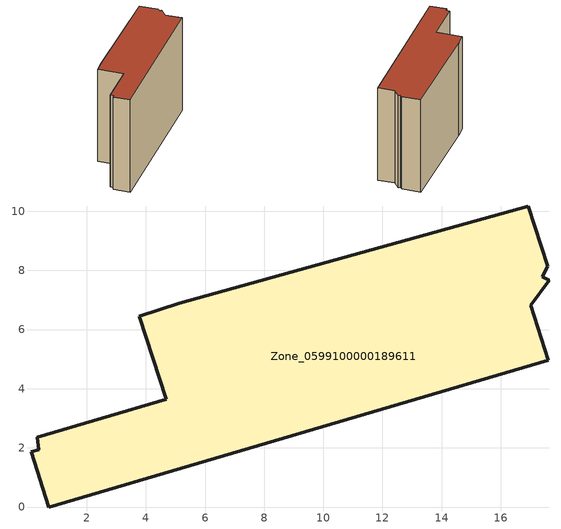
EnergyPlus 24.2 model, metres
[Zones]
Zone_0599100000189611
 floor ground (C_G): 4.69,3.65 3.78,6.46 5.13,6.89 16.92,10.18 17.59,8.15 17.39,7.79 17.64,7.67 17.01,6.82 17.6,4.96 0.72,0 0.13,1.88 0.38,1.93 0.32,2.36 z0
 wall outside (C_F): 17.6,4.96 17.01,6.82 17.64,7.67 17.39,7.79 17.59,8.15 16.92,10.18 5.13,6.89 3.78,6.46 4.69,3.65 0.32,2.36 0.38,1.93 0.13,1.88 0.72,0 17.6,4.96 z0:11.68
 roof outside (C_R): 0.38,1.93 0.13,1.88 0.72,0 17.6,4.96 17.01,6.82 17.64,7.67 17.39,7.79 17.59,8.15 16.92,10.18 5.13,6.89 3.78,6.46 4.69,3.65 0.32,2.36 z11.68
[BUILDING]
Pand.0599100000189611: North Axis=0; Terrain=City; Loads Convergence Tolerance Value=0.04; Temperature Convergence Tolerance Value=0.4; Solar Distribution=FullExterior; Maximum Number of Warmup Days=25; Minimum Number of Warmup Days=1
[Site:Location]
Rotterdam.The.Hague.AP_ZH_NLD Design_Conditions: Latitude=51.96; Longitude=4.45; Time Zone=1; Elevation=-4.5
[SITE:GROUNDTEMPERATURE:BUILDINGSURFACE]
18, 18, 18, 18, 18, 18, 18, 18, 18, 18, 18, 18
[MATERIAL] Thermal Absorptance=0.9; Solar Absorptance=0.7; Visible Absorptance=0.7
Name | Roughness | Thickness | Conductivity | Density | Specific Heat
G.TI.1946 | MediumSmooth | 0.15 | 1 | 540 | 1210
F.TI.1946 | Rough | 0.3 | 0.857143 | 1920 | 840
R.TI.1946 | MediumRough | 0.2 | 0.1 | 1500 | 1000
[CONSTRUCTION]
C_G: G.TI.1946
C_F: F.TI.1946
C_R: R.TI.1946
[ZONE]
Zone_0599100000189611: Type=1; Multiplier=1; Ceiling Height=Autocalculate; Volume=Autocalculate; Floor Area=autocalculate; Part of Total Floor Area=Yes
[ZONEINFILTRATION:DESIGNFLOWRATE]
Infil_Zone_0599100000189611: Zone or ZoneList or Space or SpaceList=Zone_0599100000189611; Schedule=AlwaysOn; Design Flow Rate Calculation Method=Flow/Area; Flow Rate per Floor Area=0.003; Constant Term Coefficient=1; Temperature Term Coefficient=0; Velocity Term Coefficient=0; Velocity Squared Term Coefficient=0
[HVACTEMPLATE:ZONE:IDEALLOADSAIRSYSTEM]
Zone_0599100000189611: Maximum Heating Supply Air Temperature=50; Minimum Cooling Supply Air Temperature=13; Maximum Heating Supply Air Humidity Ratio=0.0156; Minimum Cooling Supply Air Humidity Ratio=0.0077; Heating Limit=NoLimit; Cooling Limit=NoLimit; Dehumidification Control Type=ConstantSensibleHeatRatio; Cooling Sensible Heat Ratio=0.7; Dehumidification Setpoint=60; Humidification Control Type=None; Humidification Setpoint=30; Outdoor Air Method=None; Outdoor Air Flow Rate per Person=0.00944; Outdoor Air Flow Rate per Zone Floor Area=0; Outdoor Air Flow Rate per Zone=0; Demand Controlled Ventilation Type=None; Outdoor Air Economizer Type=NoEconomizer; Heat Recovery Type=None; Sensible Heat Recovery Effectiveness=0.7; Latent Heat Recovery Effectiveness=0.65
[ZONECONTROL:THERMOSTAT]
ThermostatControl_Zone_0599100000189611: Zone or ZoneList=Zone_0599100000189611; Control Type Schedule=DualSetpointControlType; Control 1=Thermostat_Zone_0599100000189611; Temperature Difference Between Cutout And Setpoint=0
[THERMOSTATSETPOINT:DUALSETPOINT]
Thermostat_Zone_0599100000189611: Heating Setpoint Temperature Schedule=HeatingSetpoint_Zone_0599100000189611; Cooling Setpoint Temperature Schedule=CoolingSetpoint_Zone_0599100000189611
[SCHEDULE:COMPACT]
HeatingSetpoint_Zone_0599100000189611: Through: 12/31, For: AllDays, Until: 24:00, 21
CoolingSetpoint_Zone_0599100000189611: Through: 12/31, For: AllDays, Until: 24:00, 24
DualSetpointControlType: Through: 12/31, For: AllDays, Until: 24:00, 4
AlwaysOn: Through: 12/31, For: AllDays, Until: 24:00, 1
